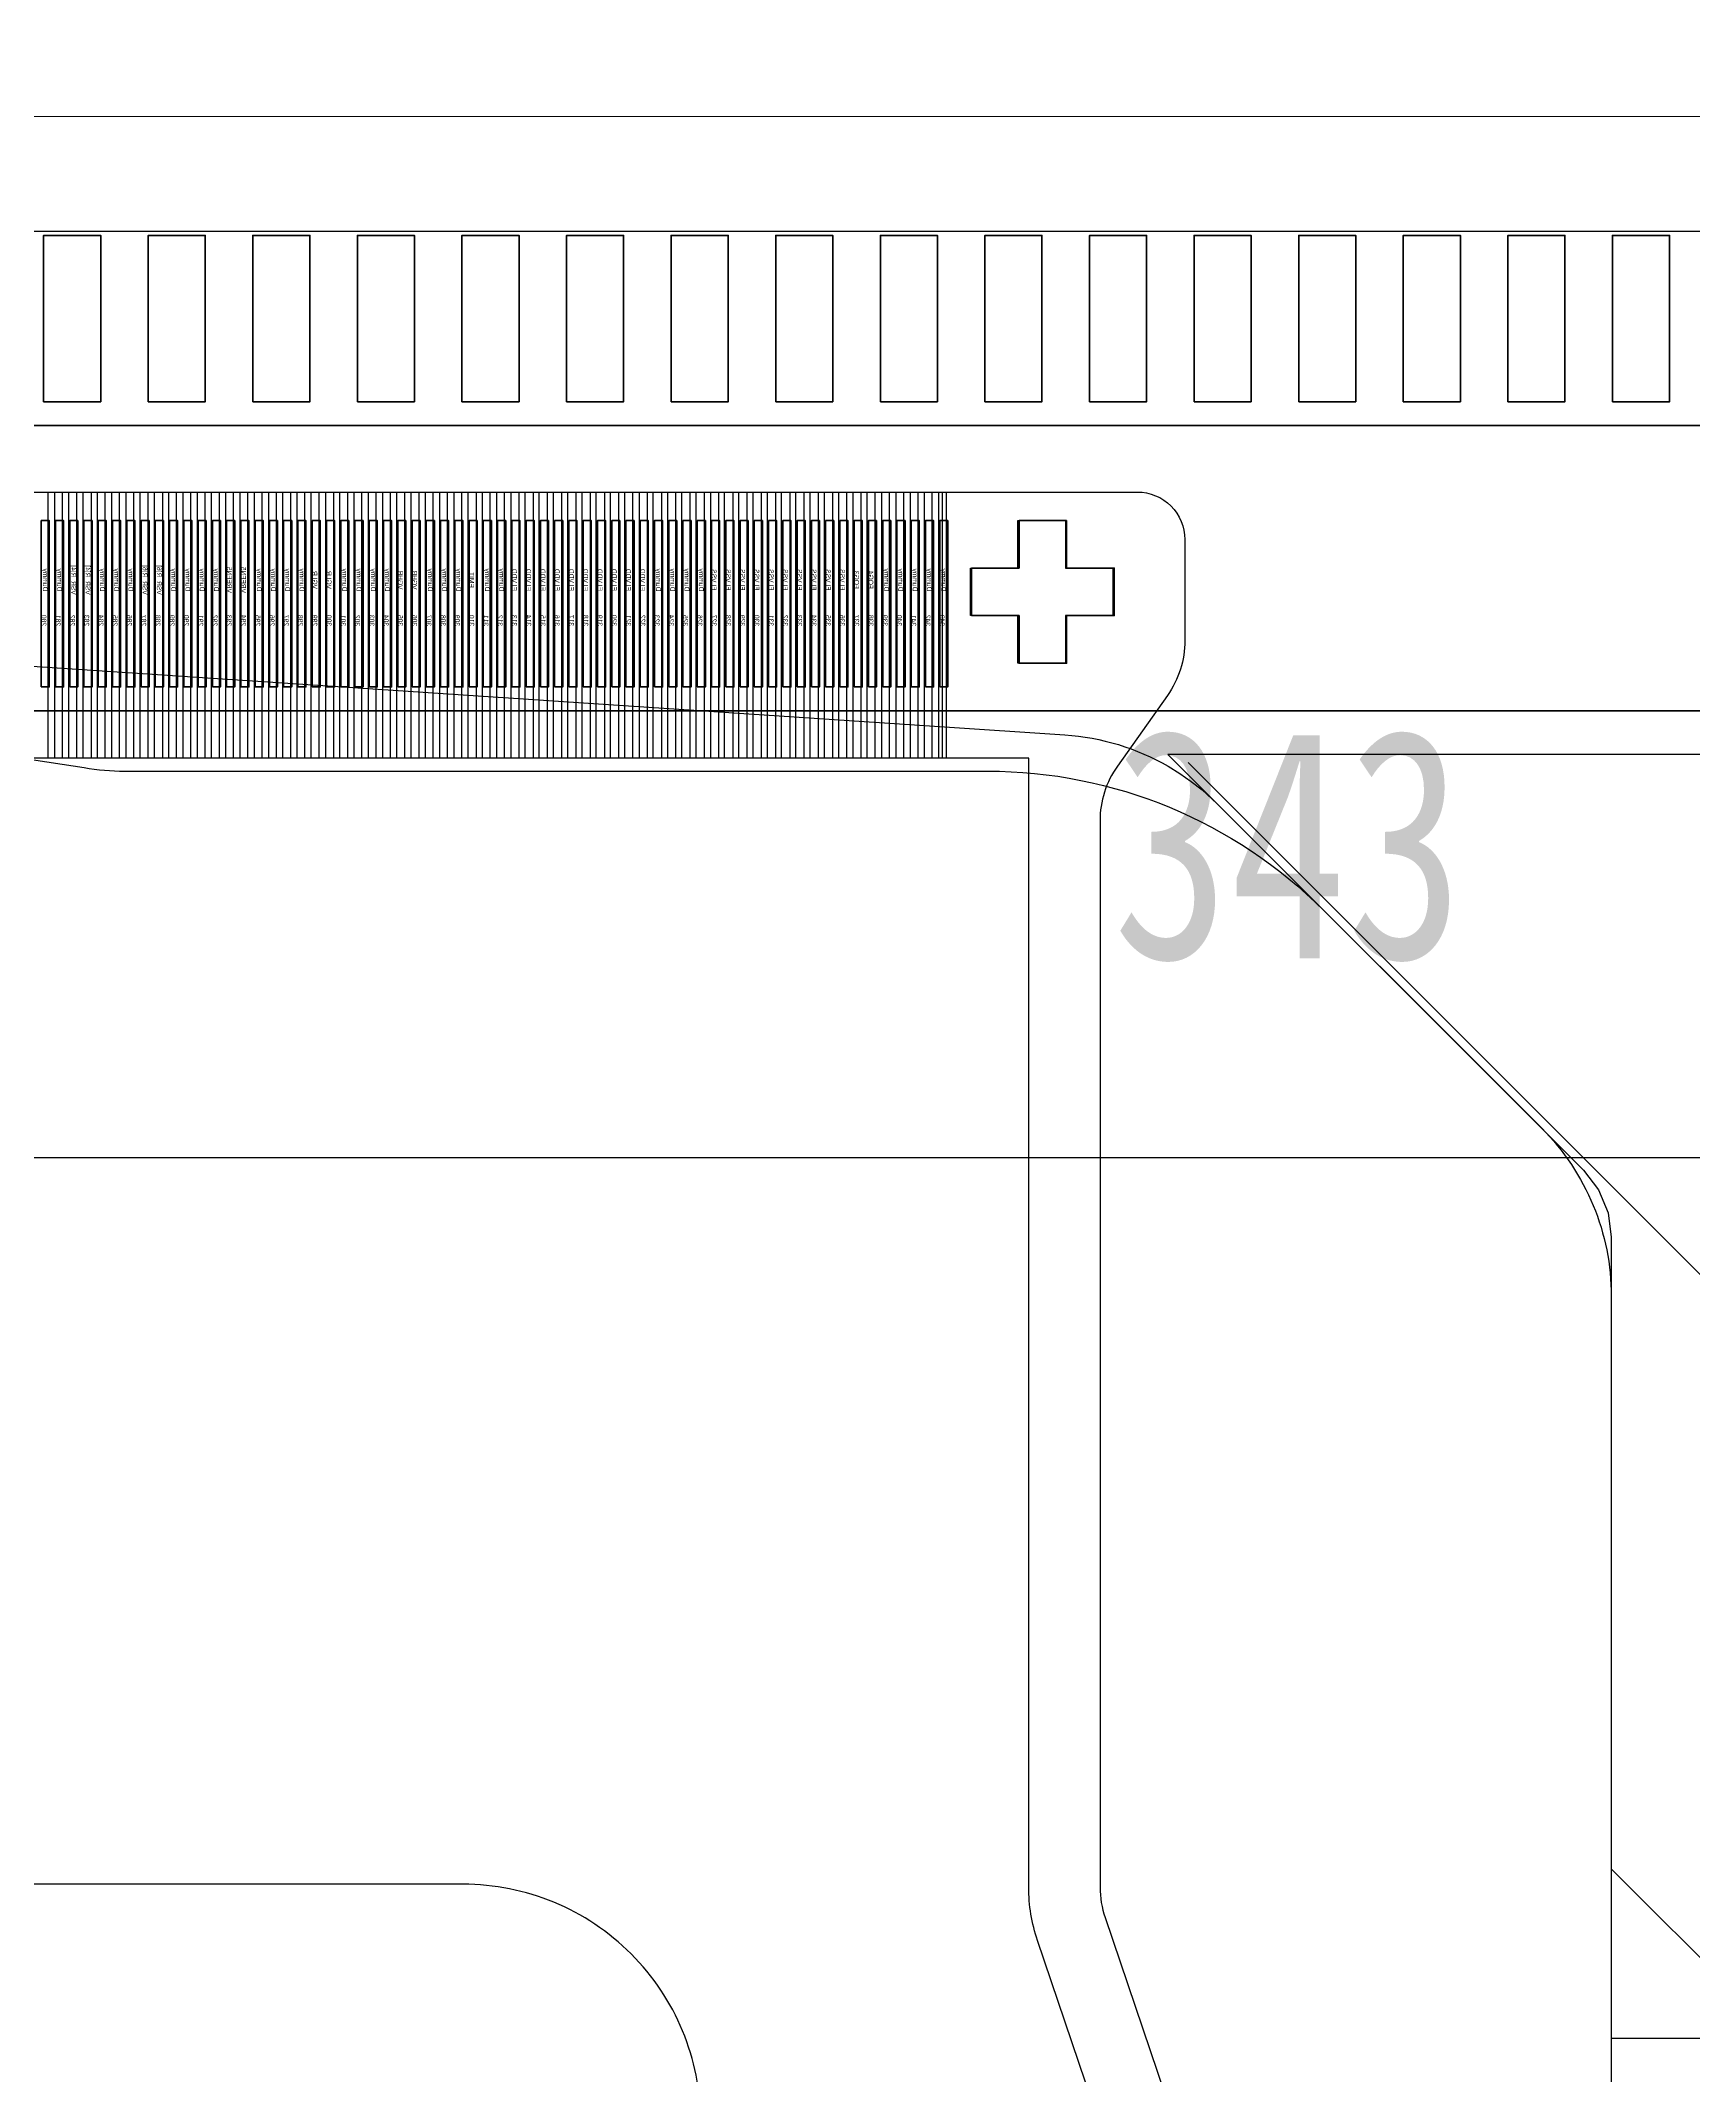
# Model space of a CAD drawing. Header units: millimetres. Extents: x 2678 to 7528, y -1679 to -1155.
# Drawn here: x 3656.238 to 3659.714, y -1275.936 to -1271.657 of the extents above; entities that cross this region are included whole.
import ezdxf
from ezdxf.enums import TextEntityAlignment as Align

# ---------------------------------------------------------------- set-up
doc = ezdxf.new("R2010")
doc.units = ezdxf.units.MM
for name, color, linetype in [('01 Copper', 3, 'Continuous'), ('03 Solder Resist', 6, 'Continuous'), ('06 Cutline', 4, 'Continuous'), ('07 Potting', 132, 'Continuous'), ('09 Center_line', 1, 'Continuous'), ('13 OL no.', 190, 'Continuous'), ('14 OL name', 220, 'Continuous'), ('COVER LENS', 6, 'Continuous'), ('FPC-TP', 32, 'Continuous')]:
    doc.layers.add(name, color=color, linetype=linetype)
for name, color, linetype, lineweight in [('AM_8', 1, 'Continuous', 25), ('Dim', 3, 'Continuous', 13), ('FPC.drawing', 30, 'Continuous', 100), ('P_OLED.drawing', 3, 'Continuous', 100), ('POL', 5, 'Continuous', 9)]:
    doc.layers.add(name, color=color, linetype=linetype, lineweight=lineweight)
doc.styles.add('ME-txt', font='txt.shx', dxfattribs={"width": 0.75})
doc.styles.get("Standard").update_dxf_attribs({"font": 'arial.ttf'})

# ---------------------------------------------------------------- blocks, each defined once
blk = doc.blocks.new('OLED屏体')
at = {"color": 3, "linetype": 'Continuous'}
for p, q in [((5126.8301, 184.8451), (5126.9301, 184.8451)), ((5126.8301, 184.7451), (5126.8301, 184.8451)), ((5126.8301, 184.8451), (5126.9301, 184.8451)), ((5126.9301, 184.8451), (5126.9301, 184.7451)), ((5126.7301, 184.6451), (5126.7301, 184.7451)), ((5126.7301, 184.7451), (5126.8301, 184.7451)), ((5126.9301, 184.7451), (5127.0301, 184.7451)), ((5127.0301, 184.7451), (5127.0301, 184.6451)), ((5126.8301, 184.6451), (5126.7301, 184.6451)), ((5126.8301, 184.5451), (5126.8301, 184.6451)), ((5127.0301, 184.6451), (5126.9301, 184.6451)), ((5126.9301, 184.6451), (5126.9301, 184.5451)), ((5126.9301, 184.5451), (5126.8301, 184.5451))]:
    blk.add_line(p, q, dxfattribs=at)
at = {"layer": 'FPC.drawing', "color": 7, "linetype": 'Continuous', "lineweight": 100}
for points in [[(5124.7782, 185.0951), (5124.8982, 185.0951), (5124.8982, 185.4451), (5124.7782, 185.4451)], [(5124.9982, 185.0951), (5125.1182, 185.0951), (5125.1182, 185.4451), (5124.9982, 185.4451)], [(5125.2182, 185.0951), (5125.3382, 185.0951), (5125.3382, 185.4451), (5125.2182, 185.4451)], [(5125.4382, 185.0951), (5125.5582, 185.0951), (5125.5582, 185.4451), (5125.4382, 185.4451)], [(5125.6582, 185.0951), (5125.7782, 185.0951), (5125.7782, 185.4451), (5125.6582, 185.4451)], [(5125.8782, 185.0951), (5125.9982, 185.0951), (5125.9982, 185.4451), (5125.8782, 185.4451)], [(5126.0982, 185.0951), (5126.2182, 185.0951), (5126.2182, 185.4451), (5126.0982, 185.4451)], [(5126.3182, 185.0951), (5126.4382, 185.0951), (5126.4382, 185.4451), (5126.3182, 185.4451)], [(5126.5382, 185.0951), (5126.6582, 185.0951), (5126.6582, 185.4451), (5126.5382, 185.4451)], [(5126.7582, 185.0951), (5126.8782, 185.0951), (5126.8782, 185.4451), (5126.7582, 185.4451)], [(5126.9782, 185.0951), (5127.0982, 185.0951), (5127.0982, 185.4451), (5126.9782, 185.4451)], [(5127.1982, 185.0951), (5127.3182, 185.0951), (5127.3182, 185.4451), (5127.1982, 185.4451)], [(5127.4182, 185.0951), (5127.5382, 185.0951), (5127.5382, 185.4451), (5127.4182, 185.4451)], [(5127.6382, 185.0951), (5127.7582, 185.0951), (5127.7582, 185.4451), (5127.6382, 185.4451)], [(5127.8582, 185.0951), (5127.9782, 185.0951), (5127.9782, 185.4451), (5127.8582, 185.4451)], [(5128.0782, 185.0951), (5128.1982, 185.0951), (5128.1982, 185.4451), (5128.0782, 185.4451)]]:
    blk.add_lwpolyline(points, close=True, dxfattribs=at)
at = {"layer": 'FPC.drawing', "color": 30, "linetype": 'Continuous', "lineweight": 100}
for points in [[(5124.7731, 184.4951), (5124.7901, 184.4951), (5124.7901, 184.8451), (5124.7731, 184.8451)], [(5124.8031, 184.4951), (5124.8201, 184.4951), (5124.8201, 184.8451), (5124.8031, 184.8451)], [(5124.8331, 184.4951), (5124.8501, 184.4951), (5124.8501, 184.8451), (5124.8331, 184.8451)], [(5124.8631, 184.4951), (5124.8801, 184.4951), (5124.8801, 184.8451), (5124.8631, 184.8451)], [(5124.8931, 184.4951), (5124.9101, 184.4951), (5124.9101, 184.8451), (5124.8931, 184.8451)], [(5124.9231, 184.4951), (5124.9401, 184.4951), (5124.9401, 184.8451), (5124.9231, 184.8451)], [(5124.9531, 184.4951), (5124.9701, 184.4951), (5124.9701, 184.8451), (5124.9531, 184.8451)], [(5124.9831, 184.4951), (5125.0001, 184.4951), (5125.0001, 184.8451), (5124.9831, 184.8451)], [(5125.0131, 184.4951), (5125.0301, 184.4951), (5125.0301, 184.8451), (5125.0131, 184.8451)], [(5125.0431, 184.4951), (5125.0601, 184.4951), (5125.0601, 184.8451), (5125.0431, 184.8451)], [(5125.0731, 184.4951), (5125.0901, 184.4951), (5125.0901, 184.8451), (5125.0731, 184.8451)], [(5125.1031, 184.4951), (5125.1201, 184.4951), (5125.1201, 184.8451), (5125.1031, 184.8451)], [(5125.1331, 184.4951), (5125.1501, 184.4951), (5125.1501, 184.8451), (5125.1331, 184.8451)], [(5125.1631, 184.4951), (5125.1801, 184.4951), (5125.1801, 184.8451), (5125.1631, 184.8451)], [(5125.1931, 184.4951), (5125.2101, 184.4951), (5125.2101, 184.8451), (5125.1931, 184.8451)], [(5125.2231, 184.4951), (5125.2401, 184.4951), (5125.2401, 184.8451), (5125.2231, 184.8451)], [(5125.2531, 184.4951), (5125.2701, 184.4951), (5125.2701, 184.8451), (5125.2531, 184.8451)], [(5125.2831, 184.4951), (5125.3001, 184.4951), (5125.3001, 184.8451), (5125.2831, 184.8451)], [(5125.3131, 184.4951), (5125.3301, 184.4951), (5125.3301, 184.8451), (5125.3131, 184.8451)], [(5125.3431, 184.4951), (5125.3601, 184.4951), (5125.3601, 184.8451), (5125.3431, 184.8451)], [(5125.3731, 184.4951), (5125.3901, 184.4951), (5125.3901, 184.8451), (5125.3731, 184.8451)], [(5125.4031, 184.4951), (5125.4201, 184.4951), (5125.4201, 184.8451), (5125.4031, 184.8451)], [(5125.4331, 184.4951), (5125.4501, 184.4951), (5125.4501, 184.8451), (5125.4331, 184.8451)], [(5125.4631, 184.4951), (5125.4801, 184.4951), (5125.4801, 184.8451), (5125.4631, 184.8451)], [(5125.4931, 184.4951), (5125.5101, 184.4951), (5125.5101, 184.8451), (5125.4931, 184.8451)], [(5125.5231, 184.4951), (5125.5401, 184.4951), (5125.5401, 184.8451), (5125.5231, 184.8451)], [(5125.5531, 184.4951), (5125.5701, 184.4951), (5125.5701, 184.8451), (5125.5531, 184.8451)], [(5125.5831, 184.4951), (5125.6001, 184.4951), (5125.6001, 184.8451), (5125.5831, 184.8451)], [(5125.6131, 184.4951), (5125.6301, 184.4951), (5125.6301, 184.8451), (5125.6131, 184.8451)], [(5125.6431, 184.4951), (5125.6601, 184.4951), (5125.6601, 184.8451), (5125.6431, 184.8451)], [(5125.6731, 184.4951), (5125.6901, 184.4951), (5125.6901, 184.8451), (5125.6731, 184.8451)], [(5125.7031, 184.4951), (5125.7201, 184.4951), (5125.7201, 184.8451), (5125.7031, 184.8451)], [(5125.7331, 184.4951), (5125.7501, 184.4951), (5125.7501, 184.8451), (5125.7331, 184.8451)], [(5125.7631, 184.4951), (5125.7801, 184.4951), (5125.7801, 184.8451), (5125.7631, 184.8451)], [(5125.7931, 184.4951), (5125.8101, 184.4951), (5125.8101, 184.8451), (5125.7931, 184.8451)], [(5125.8231, 184.4951), (5125.8401, 184.4951), (5125.8401, 184.8451), (5125.8231, 184.8451)], [(5125.8531, 184.4951), (5125.8701, 184.4951), (5125.8701, 184.8451), (5125.8531, 184.8451)], [(5125.8831, 184.4951), (5125.9001, 184.4951), (5125.9001, 184.8451), (5125.8831, 184.8451)], [(5125.9131, 184.4951), (5125.9301, 184.4951), (5125.9301, 184.8451), (5125.9131, 184.8451)], [(5125.9431, 184.4951), (5125.9601, 184.4951), (5125.9601, 184.8451), (5125.9431, 184.8451)], [(5125.9731, 184.4951), (5125.9901, 184.4951), (5125.9901, 184.8451), (5125.9731, 184.8451)], [(5126.0031, 184.4951), (5126.0201, 184.4951), (5126.0201, 184.8451), (5126.0031, 184.8451)], [(5126.0331, 184.4951), (5126.0501, 184.4951), (5126.0501, 184.8451), (5126.0331, 184.8451)], [(5126.0631, 184.4951), (5126.0801, 184.4951), (5126.0801, 184.8451), (5126.0631, 184.8451)], [(5126.0931, 184.4951), (5126.1101, 184.4951), (5126.1101, 184.8451), (5126.0931, 184.8451)], [(5126.1231, 184.4951), (5126.1401, 184.4951), (5126.1401, 184.8451), (5126.1231, 184.8451)], [(5126.1531, 184.4951), (5126.1701, 184.4951), (5126.1701, 184.8451), (5126.1531, 184.8451)], [(5126.1831, 184.4951), (5126.2001, 184.4951), (5126.2001, 184.8451), (5126.1831, 184.8451)], [(5126.2131, 184.4951), (5126.2301, 184.4951), (5126.2301, 184.8451), (5126.2131, 184.8451)], [(5126.2431, 184.4951), (5126.2601, 184.4951), (5126.2601, 184.8451), (5126.2431, 184.8451)], [(5126.2731, 184.4951), (5126.2901, 184.4951), (5126.2901, 184.8451), (5126.2731, 184.8451)], [(5126.3031, 184.4951), (5126.3201, 184.4951), (5126.3201, 184.8451), (5126.3031, 184.8451)], [(5126.3331, 184.4951), (5126.3501, 184.4951), (5126.3501, 184.8451), (5126.3331, 184.8451)], [(5126.3631, 184.4951), (5126.3801, 184.4951), (5126.3801, 184.8451), (5126.3631, 184.8451)], [(5126.3931, 184.4951), (5126.4101, 184.4951), (5126.4101, 184.8451), (5126.3931, 184.8451)], [(5126.4231, 184.4951), (5126.4401, 184.4951), (5126.4401, 184.8451), (5126.4231, 184.8451)], [(5126.4531, 184.4951), (5126.4701, 184.4951), (5126.4701, 184.8451), (5126.4531, 184.8451)], [(5126.4831, 184.4951), (5126.5001, 184.4951), (5126.5001, 184.8451), (5126.4831, 184.8451)], [(5126.5131, 184.4951), (5126.5301, 184.4951), (5126.5301, 184.8451), (5126.5131, 184.8451)], [(5126.5431, 184.4951), (5126.5601, 184.4951), (5126.5601, 184.8451), (5126.5431, 184.8451)], [(5126.5731, 184.4951), (5126.5901, 184.4951), (5126.5901, 184.8451), (5126.5731, 184.8451)], [(5126.6031, 184.4951), (5126.6201, 184.4951), (5126.6201, 184.8451), (5126.6031, 184.8451)], [(5126.6331, 184.4951), (5126.6501, 184.4951), (5126.6501, 184.8451), (5126.6331, 184.8451)], [(5126.6631, 184.4951), (5126.6801, 184.4951), (5126.6801, 184.8451), (5126.6631, 184.8451)], [(5126.9301, 184.8451), (5126.8301, 184.8451), (5126.8301, 184.7451), (5126.7301, 184.7451), (5126.7301, 184.6451), (5126.8301, 184.6451), (5126.8301, 184.5451), (5126.9301, 184.5451), (5126.9301, 184.6451), (5127.0301, 184.6451), (5127.0301, 184.7451), (5126.9301, 184.7451)]]:
    blk.add_lwpolyline(points, close=True, dxfattribs=at)
at = {"layer": 'P_OLED.drawing', "color": 3, "linetype": 'Continuous', "lineweight": 100}
for p, q in [((5134.5691, 185.0451), (5108.5142, 185.0451)), ((5110.3796, 184.4451), (5132.7036, 184.4451))]:
    blk.add_line(p, q, dxfattribs=at)
at = {"layer": 'Dim', "lineweight": 0, "insert": (5127.7654, 183.9167), "char_height": 0.482276, "attachment_point": 9, "style": 'ME-txt'}
blk.add_mtext('{\\fSimSun|b0|i0|c134|p2;343}', dxfattribs=at)
blk = doc.blocks.new('WQT3T')
at = {"layer": '01 Copper'}
for points in [[(3327.4229, -679.0869), (3327.4229, -678.5269)], [(3327.4399, -678.5269), (3327.4399, -679.0869)], [(3327.4529, -679.0869), (3327.4529, -678.5269)], [(3327.4699, -678.5269), (3327.4699, -679.0869)], [(3327.4828, -679.0869), (3327.4828, -678.5269)], [(3327.4998, -678.5269), (3327.4998, -679.0869)], [(3327.5128, -679.0869), (3327.5128, -678.5269)], [(3327.5298, -678.5269), (3327.5298, -679.0869)], [(3327.5428, -679.0869), (3327.5428, -678.5269)], [(3327.5598, -678.5269), (3327.5598, -679.0869)], [(3327.5728, -679.0869), (3327.5728, -678.5269)], [(3327.5898, -679.0869), (3327.5898, -678.5269)], [(3327.6028, -679.0869), (3327.6028, -678.5269)], [(3327.6198, -678.5269), (3327.6198, -679.0869)], [(3327.6328, -679.0869), (3327.6328, -678.5269)], [(3327.6498, -679.0869), (3327.6498, -678.5269)], [(3327.6628, -678.5269), (3327.6628, -679.0869)], [(3327.6798, -679.0869), (3327.6798, -678.5269)], [(3327.6928, -678.5269), (3327.6928, -679.0869)], [(3327.7098, -679.0869), (3327.7098, -678.5269)], [(3327.7228, -678.5269), (3327.7228, -679.0869)], [(3327.7398, -679.0869), (3327.7398, -678.5269)], [(3327.7528, -678.5269), (3327.7528, -679.0869)], [(3327.7698, -679.0869), (3327.7698, -678.5269)], [(3327.7828, -678.5269), (3327.7828, -679.0869)], [(3327.7998, -679.0869), (3327.7998, -678.5269)], [(3327.8128, -678.5269), (3327.8128, -679.0869)], [(3327.8298, -679.0869), (3327.8298, -678.5269)], [(3327.8428, -678.5269), (3327.8428, -679.0869)], [(3327.8598, -679.0869), (3327.8598, -678.5269)], [(3327.8727, -678.5269), (3327.8727, -679.0869)], [(3327.8897, -679.0869), (3327.8897, -678.5269)], [(3327.9027, -678.5269), (3327.9027, -679.0869)], [(3327.9197, -678.5269), (3327.9197, -679.0869)], [(3327.9327, -678.5269), (3327.9327, -679.0869)], [(3327.9497, -679.0869), (3327.9497, -678.5269)], [(3327.9627, -678.5269), (3327.9627, -679.0869)], [(3327.9797, -679.0869), (3327.9797, -678.5269)], [(3327.9927, -679.0869), (3327.9927, -678.5269)], [(3328.0097, -678.5269), (3328.0097, -679.0869)], [(3328.0227, -678.5269), (3328.0227, -679.0869)], [(3328.0397, -679.0869), (3328.0397, -678.5269)], [(3328.0527, -678.5269), (3328.0527, -679.0869)], [(3328.0697, -678.5269), (3328.0697, -679.0869)], [(3328.0827, -679.0869), (3328.0827, -678.5269)], [(3328.0997, -679.0869), (3328.0997, -678.5269)], [(3328.1127, -678.5269), (3328.1127, -679.0869)], [(3328.1297, -679.0869), (3328.1297, -678.5269)], [(3328.1427, -678.5269), (3328.1427, -679.0869)], [(3328.1597, -679.0869), (3328.1597, -678.5269)], [(3328.1727, -678.5269), (3328.1727, -679.0869)], [(3328.1897, -679.0869), (3328.1897, -678.5269)], [(3328.2027, -678.5269), (3328.2027, -679.0869)], [(3328.2197, -679.0869), (3328.2197, -678.5269)], [(3328.2327, -678.5269), (3328.2327, -679.0869)], [(3328.2497, -679.0869), (3328.2497, -678.5269)], [(3328.2627, -678.5269), (3328.2627, -679.0869)], [(3328.2797, -679.0869), (3328.2797, -678.5269)], [(3328.2926, -678.5269), (3328.2926, -679.0869)], [(3328.3096, -679.0869), (3328.3096, -678.5269)], [(3328.3226, -678.5269), (3328.3226, -679.0869)], [(3328.3396, -678.5269), (3328.3396, -679.0869)], [(3328.3526, -679.0869), (3328.3526, -678.5269)], [(3328.3696, -678.5269), (3328.3696, -679.0869)], [(3328.3826, -679.0869), (3328.3826, -678.5269)], [(3328.3996, -678.5269), (3328.3996, -679.0869)], [(3328.4126, -678.5269), (3328.4126, -679.0869)], [(3328.4296, -678.5269), (3328.4296, -679.0869)], [(3328.4426, -679.0869), (3328.4426, -678.5269)], [(3328.4596, -678.5269), (3328.4596, -679.0869)], [(3328.4726, -679.0869), (3328.4726, -678.5269)], [(3328.4896, -678.5269), (3328.4896, -679.0869)], [(3328.5026, -679.0869), (3328.5026, -678.5269)], [(3328.5196, -678.5269), (3328.5196, -679.0869)], [(3328.5326, -679.0869), (3328.5326, -678.5269)], [(3328.5496, -678.5269), (3328.5496, -679.0869)], [(3328.5626, -679.0869), (3328.5626, -678.5269)], [(3328.5796, -678.5269), (3328.5796, -679.0869)], [(3328.5926, -679.0869), (3328.5926, -678.5269)], [(3328.6096, -678.5269), (3328.6096, -679.0869)], [(3328.6226, -679.0869), (3328.6226, -678.5269)], [(3328.6396, -678.5269), (3328.6396, -679.0869)], [(3328.6526, -679.0869), (3328.6526, -678.5269)], [(3328.6696, -678.5269), (3328.6696, -679.0869)], [(3328.6825, -679.0869), (3328.6825, -678.5269)], [(3328.6995, -678.5269), (3328.6995, -679.0869)], [(3328.7125, -678.5269), (3328.7125, -679.0869)], [(3328.7295, -678.5269), (3328.7295, -679.0869)], [(3328.7425, -679.0869), (3328.7425, -678.5269)], [(3328.7595, -679.0869), (3328.7595, -678.5269)], [(3328.7725, -679.0869), (3328.7725, -678.5269)], [(3328.7895, -678.5269), (3328.7895, -679.0869)], [(3328.8025, -679.0869), (3328.8025, -678.5269)], [(3328.8195, -678.5269), (3328.8195, -679.0869)], [(3328.8325, -679.0869), (3328.8325, -678.5269)], [(3328.8495, -678.5269), (3328.8495, -679.0869)], [(3328.8625, -679.0869), (3328.8625, -678.5269)], [(3328.8795, -678.5269), (3328.8795, -679.0869)], [(3328.8925, -679.0869), (3328.8925, -678.5269)], [(3328.9095, -678.5269), (3328.9095, -679.0869)], [(3328.9225, -679.0869), (3328.9225, -678.5269)], [(3328.9395, -678.5269), (3328.9395, -679.0869)], [(3328.9525, -679.0869), (3328.9525, -678.5269)], [(3328.9695, -678.5269), (3328.9695, -679.0869)], [(3328.9825, -679.0869), (3328.9825, -678.5269)], [(3328.9995, -678.5269), (3328.9995, -679.0869)], [(3329.0125, -679.0869), (3329.0125, -678.5269)], [(3329.0295, -678.5269), (3329.0295, -679.0869)], [(3329.0425, -679.0869), (3329.0425, -678.5269)], [(3329.0595, -678.5269), (3329.0595, -679.0869)], [(3329.0724, -678.5269), (3329.0724, -679.0869)], [(3329.0894, -678.5269), (3329.0894, -679.0869)], [(3329.1024, -679.0869), (3329.1024, -678.5269)], [(3329.1194, -679.0869), (3329.1194, -678.5269)], [(3329.1324, -679.0869), (3329.1324, -678.5269)], [(3329.1494, -678.5269), (3329.1494, -679.0869)], [(3329.1624, -679.0869), (3329.1624, -678.5269)], [(3329.1794, -678.5269), (3329.1794, -679.0869)], [(3329.1924, -679.0869), (3329.1924, -678.5269)], [(3329.2094, -678.5269), (3329.2094, -679.0869)], [(3329.2224, -678.5269), (3329.2224, -679.0869)], [(3329.2394, -678.5269), (3329.2394, -679.0869)], [(3329.2524, -679.0869), (3329.2524, -678.5269)], [(3329.2694, -679.0869), (3329.2694, -678.5269)], [(3329.2824, -679.0869), (3329.2824, -678.5269)], [(3329.2994, -678.5269), (3329.2994, -679.0869)], [(3329.3124, -679.0869), (3329.3124, -678.5269)]]:
    blk.add_lwpolyline(points, dxfattribs=at)
blk.add_lwpolyline([(3327.0729, -678.6869), (3327.0729, -678.7869), (3327.1729, -678.7869), (3327.1729, -678.8869), (3327.2729, -678.8869), (3327.2729, -678.7869), (3327.3729, -678.7869), (3327.3729, -678.6869), (3327.2729, -678.6869), (3327.2729, -678.5869), (3327.1729, -678.5869), (3327.1729, -678.6869)], close=True, dxfattribs=at)
at = {"layer": '03 Solder Resist'}
blk.add_lwpolyline([(3337.8701, -681.4615, 0.081869), (3337.8886, -681.5738), (3338.1495, -682.3437, -0.081869), (3338.1601, -682.4079), (3338.1601, -685.2564, 0.177691), (3338.2432, -685.4828), (3338.6126, -685.9184, -0.177691), (3338.6601, -686.0477), (3338.6601, -686.5193), (3326.4601, -686.5193), (3326.4601, -686.0477, -0.177691), (3326.5076, -685.9184), (3326.877, -685.4828, 0.177691), (3326.9601, -685.2564), (3326.9601, -682.4079, -0.081869), (3326.9707, -682.3437), (3327.2316, -681.5738, 0.081869), (3327.2501, -681.4615), (3327.2501, -679.0869), (3337.8701, -679.0869)], format="xyb", close=True, dxfattribs=at)
at = {"layer": '06 Cutline', "linetype": 'Continuous'}
blk.add_lwpolyline([(3338.0986, -678.5269), (3327.0216, -678.5269, 0.414214), (3326.9216, -678.6269), (3326.9216, -678.8392, 0.155127), (3326.9583, -678.9547), (3327.0634, -679.1033, -0.155127), (3327.1001, -679.2188), (3327.1001, -681.4615, -0.081869), (3327.0895, -681.5257), (3326.8207, -682.3189, 0.081869), (3326.8101, -682.3831), (3326.8101, -685.2564, -0.177691), (3326.7626, -685.3858), (3326.3576, -685.8633, 0.177691), (3326.3101, -685.9927), (3326.3101, -687.9193, 0.414214), (3326.5101, -688.1193), (3338.6101, -688.1193, 0.414214)], format="xyb", dxfattribs=at)
at = {"layer": '07 Potting'}
blk.add_lwpolyline([(3327.9401, -684.8253), (3327.9401, -681.9553, -0.414214), (3328.4401, -681.4553), (3336.6801, -681.4553, -0.414214), (3337.1801, -681.9553), (3337.1801, -684.8253, -0.414214), (3336.6801, -685.3253), (3328.4401, -685.3253, -0.414214)], format="xyb", close=True, dxfattribs=at)
at = {"layer": '09 Center_line'}
blk.add_line((3327.4314, -679.0867), (3327.4314, -678.5267), dxfattribs=at)
at = {"layer": '13 OL no.'}
for s, p in [('343', (3327.4369, -678.7971)), ('342', (3327.4669, -678.7971)), ('341', (3327.4969, -678.7971)), ('340', (3327.5269, -678.7971)), ('339', (3327.5568, -678.7971)), ('338', (3327.5868, -678.7971)), ('337', (3327.6168, -678.7971)), ('336', (3327.6468, -678.7971)), ('335', (3327.6768, -678.7971)), ('334', (3327.7068, -678.7971)), ('333', (3327.7368, -678.7971)), ('332', (3327.7668, -678.7971)), ('331', (3327.7968, -678.7971)), ('330', (3327.8268, -678.7971)), ('329', (3327.8568, -678.7971)), ('328', (3327.8868, -678.7971)), ('327', (3327.9168, -678.7971)), ('326', (3327.9467, -678.7971)), ('325', (3327.9767, -678.7971)), ('324', (3328.0067, -678.7971)), ('323', (3328.0367, -678.7971)), ('322', (3328.0667, -678.7971)), ('321', (3328.0967, -678.7971)), ('320', (3328.1267, -678.7971)), ('319', (3328.1567, -678.7971)), ('318', (3328.1867, -678.7971)), ('317', (3328.2167, -678.7971)), ('316', (3328.2467, -678.7971)), ('315', (3328.2767, -678.7971)), ('314', (3328.3067, -678.7971)), ('313', (3328.3366, -678.7971)), ('312', (3328.3666, -678.7971)), ('311', (3328.3966, -678.7971)), ('310', (3328.4266, -678.7971)), ('309', (3328.4566, -678.7971)), ('308', (3328.4866, -678.7971)), ('307', (3328.5166, -678.7971)), ('306', (3328.5466, -678.7971)), ('305', (3328.5766, -678.7971)), ('304', (3328.6066, -678.7971)), ('303', (3328.6366, -678.7971)), ('302', (3328.6666, -678.7971)), ('301', (3328.6966, -678.7971)), ('300', (3328.7266, -678.7971)), ('299', (3328.7566, -678.7971)), ('298', (3328.7865, -678.7971)), ('297', (3328.8165, -678.7971)), ('296', (3328.8465, -678.7971)), ('295', (3328.8765, -678.7971)), ('294', (3328.9065, -678.7971)), ('293', (3328.9365, -678.7971)), ('292', (3328.9665, -678.7971)), ('291', (3328.9965, -678.7971)), ('290', (3329.0265, -678.7971)), ('289', (3329.0565, -678.7971)), ('288', (3329.0865, -678.7971)), ('287', (3329.1165, -678.7971)), ('286', (3329.1465, -678.7971)), ('285', (3329.1764, -678.7971)), ('284', (3329.2064, -678.7971)), ('283', (3329.2364, -678.7971)), ('282', (3329.2664, -678.7971)), ('281', (3329.2964, -678.7971)), ('280', (3329.3264, -678.7971))]:
    blk.add_text(s, height=0.01, rotation=90, dxfattribs=at).set_placement(p, align=Align.CENTER)
at = {"layer": '14 OL name'}
for s, p in [('Dummy', (3327.4341, -678.7118)), ('Dummy', (3327.4641, -678.7118)), ('Dummy', (3327.4941, -678.7118)), ('Dummy', (3327.524, -678.7118)), ('Dummy', (3327.554, -678.7118)), ('FOG4', (3327.587, -678.7118)), ('FOG3', (3327.617, -678.7118)), ('ELVSS', (3327.647, -678.7118)), ('ELVSS', (3327.6769, -678.7118)), ('ELVSS', (3327.7069, -678.7118)), ('ELVSS', (3327.7369, -678.7118)), ('ELVSS', (3327.7669, -678.7118)), ('ELVSS', (3327.7969, -678.7118)), ('ELVSS', (3327.8269, -678.7118)), ('ELVSS', (3327.8569, -678.7118)), ('ELVSS', (3327.8869, -678.7118)), ('ELVSS', (3327.9169, -678.7118)), ('Dummy', (3327.9439, -678.7118)), ('Dummy', (3327.9739, -678.7118)), ('Dummy', (3328.0039, -678.7118)), ('Dummy', (3328.0339, -678.7118)), ('ELVDD', (3328.0669, -678.7118)), ('ELVDD', (3328.0968, -678.7118)), ('ELVDD', (3328.1268, -678.7118)), ('ELVDD', (3328.1568, -678.7118)), ('ELVDD', (3328.1868, -678.7118)), ('ELVDD', (3328.2168, -678.7118)), ('ELVDD', (3328.2468, -678.7118)), ('ELVDD', (3328.2768, -678.7118)), ('ELVDD', (3328.3068, -678.7118)), ('ELVDD', (3328.3368, -678.7118)), ('Dummy', (3328.3638, -678.7118)), ('Dummy', (3328.3938, -678.7118)), ('EMIT', (3328.4268, -678.7118)), ('Dummy', (3328.4538, -678.7118)), ('Dummy', (3328.4838, -678.7118)), ('Dummy', (3328.5138, -678.7118)), ('VGHR', (3328.5467, -678.7118)), ('VGHR', (3328.5767, -678.7118)), ('Dummy', (3328.6038, -678.7118)), ('Dummy', (3328.6338, -678.7118)), ('Dummy', (3328.6638, -678.7118)), ('Dummy', (3328.6938, -678.7118)), ('VGLR', (3328.7267, -678.7118)), ('VGLR', (3328.7567, -678.7118)), ('Dummy', (3328.7837, -678.7118)), ('Dummy', (3328.8137, -678.7118)), ('Dummy', (3328.8437, -678.7118)), ('Dummy', (3328.8737, -678.7118)), ('VREFN5', (3328.9065, -678.7118)), ('VREFN5', (3328.9365, -678.7118)), ('Dummy', (3328.9637, -678.7118)), ('Dummy', (3328.9937, -678.7118)), ('Dummy', (3329.0237, -678.7118)), ('Dummy', (3329.0537, -678.7118)), ('VSR_R[6]', (3329.084, -678.7118)), ('VSR_R[6]', (3329.114, -678.7118)), ('Dummy', (3329.1436, -678.7118)), ('Dummy', (3329.1736, -678.7118)), ('Dummy', (3329.2036, -678.7118)), ('VSR_R[4]', (3329.234, -678.7118)), ('VSR_R[4]', (3329.2639, -678.7118)), ('Dummy', (3329.2936, -678.7118)), ('Dummy', (3329.3236, -678.7118))]:
    blk.add_text(s, height=0.01, rotation=90, dxfattribs=at).set_placement(p, align=Align.CENTER)

msp = doc.modelspace()

# ---------------------------------------------------------------- hatches: boundary and pattern name
at = {"layer": 'AM_8'}
h = msp.add_hatch(dxfattribs=at)
h.set_pattern_fill('ANSI31', color=6, scale=0.32, style=0)
h.set_pattern_definition([(135, (7519.5251, -2257.4948), (0.7184205, 0.7184205), [])])
edge = h.paths.add_edge_path()
edge.add_arc((3664.0412, -1273.8931), 1, 134.7577, 180, ccw=False)
edge.add_arc((3663.4789, -1272.8069), 0.402, 240.866, 249.3421, ccw=False)
edge.add_line((3663.2832, -1273.158), (3658.6481, -1273.158))
edge.add_line((3658.6481, -1273.158), (3658.6577, -1273.2148))
edge.add_line((3658.6577, -1273.2148), (3658.6804, -1273.2327))
edge.add_line((3658.6804, -1273.2327), (3658.7125, -1273.2621))
edge.add_line((3658.7125, -1273.2621), (3659.4826, -1274.0322))
edge.add_line((3659.4826, -1274.0322), (3659.5144, -1274.0738))
edge.add_line((3659.5144, -1274.0738), (3659.5344, -1274.122))
edge.add_line((3659.5344, -1274.122), (3659.5412, -1274.1737))
edge.add_line((3659.5412, -1274.1737), (3659.5412, -1275.858))
edge.add_line((3659.5412, -1275.858), (3663.0412, -1275.858))
edge.add_line((3663.0412, -1275.858), (3663.0412, -1273.8931))

# ---------------------------------------------------------------- linework, layer by layer
at = {"layer": 'AM_8', "color": 6}
msp.add_lwpolyline([(3659.5412, -1274.1737), (3659.5412, -1275.858), (3663.0412, -1275.858), (3663.0412, -1273.158), (3658.6084, -1273.158), (3659.4826, -1274.0322), (3659.5144, -1274.0738), (3659.5344, -1274.122), (3659.5412, -1274.1737)], dxfattribs=at)
at = {"layer": 'COVER LENS', "color": 7, "linetype": 'Continuous'}
msp.add_line((3662.0362, -1274.0068), (3644.0362, -1274.0068), dxfattribs=at)
msp.add_lwpolyline([(3641.5071, -1274.0068, -0.414214), (3637.5071, -1270.0068), (3637.5071, -1242.2232, -0.414214), (3641.5071, -1238.2232), (3664.5071, -1238.2232, -0.414214), (3668.5071, -1242.2232), (3668.5071, -1270.0068, -0.414214), (3664.5071, -1274.0068)], format="xyb", close=True, dxfattribs=at)
at = {"layer": 'FPC-TP', "color": 60}
msp.add_lwpolyline([(3664.7132, -1272.058), (3652.9547, -1272.058), (3652.9547, -1272.416, 0.364941), (3653.2037, -1272.7116), (3656.3292, -1273.1857, 0.042803), (3656.4143, -1273.193), (3658.2292, -1273.193, -0.198902), (3658.9363, -1273.4859), (3659.3948, -1273.9444, -0.198923), (3659.5412, -1274.2979), (3659.5412, -1280.436, 0.149582), (3659.7125, -1280.9957, -0.149582), (3659.8837, -1281.5553)], format="xyb", dxfattribs=at)
at = {"layer": 'FPC-TP'}
msp.add_lwpolyline([(3663.6402, -1272.058), (3654.0277, -1272.058), (3654.0277, -1272.6399, 0.380745), (3654.2046, -1272.8386), (3658.3921, -1273.1168, -0.115047), (3658.6093, -1273.1829), (3658.634, -1273.1981), (3658.6577, -1273.2148), (3658.6804, -1273.2327), (3658.7125, -1273.2621), (3659.3948, -1273.9444, -0.198923), (3659.5412, -1274.2979), (3659.5412, -1280.436, 0.149582), (3659.7125, -1280.9957, -0.149582), (3659.8837, -1281.5553)], format="xyb", dxfattribs=at)
at = {"layer": 'POL', "color": 4}
msp.add_lwpolyline([(3664.1691, -1240.214), (3641.8451, -1240.214, 0.414214), (3638.7951, -1243.264), (3638.7951, -1269.866, 0.175171), (3639.4999, -1271.816), (3666.5143, -1271.816, 0.175171), (3667.2191, -1269.866), (3667.2191, -1243.264, 0.414214)], format="xyb", close=True, dxfattribs=at)

# ---------------------------------------------------------------- block references
at = {"layer": 'Dim', "color": 42}
msp.add_blockref('OLED屏体', (-1468.5345, -1457.5111), dxfattribs=at)
at = {"layer": 'Dim', "color": 42, "xscale": -1}
msp.add_blockref('WQT3T', (6985.5659, -594.0791), dxfattribs=at)

doc.saveas('drawing.dxf')
